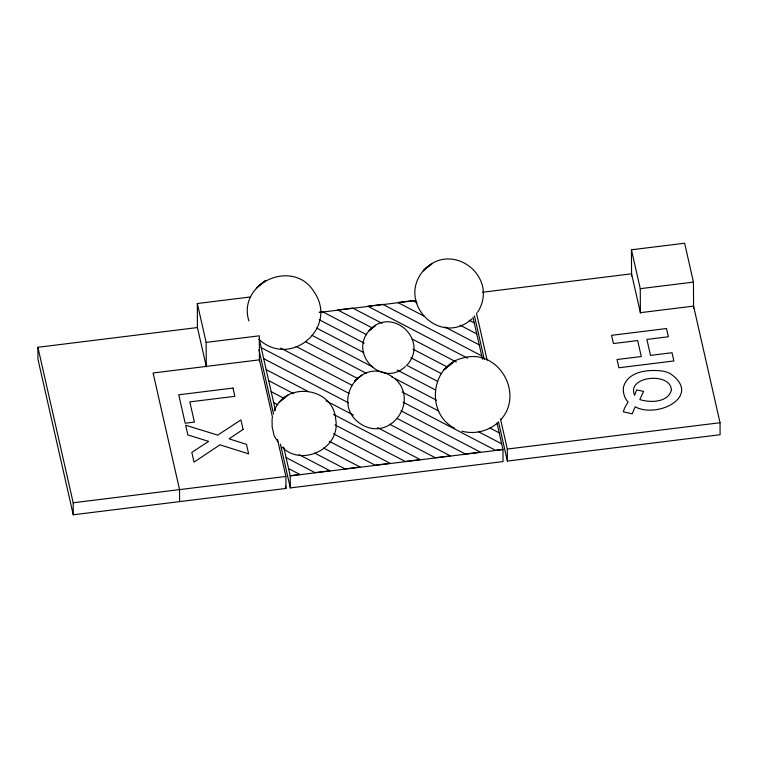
<?xml version="1.0" encoding="UTF-8"?>
<svg xmlns="http://www.w3.org/2000/svg" width="758" height="758" viewBox="0 0 758 758"><rect width="100%" height="100%" fill="white"/><g stroke="black" fill="none" stroke-linecap="round" stroke-linejoin="round"><path stroke-width="1.14" d="M274.169 410.969C285.273 380.668 333.672 386.997 335.747 419.657C340.835 448.196 302.11 467.478 282.014 447.078M477.606 312.296C500.062 276.85 451.503 239.215 423.248 270.814C396.235 302.802 440.19 347.391 472.007 318.862M407.548 364.427C429.161 339.385 391.052 305.36 369.061 330.753C348.547 354.005 382.297 388.162 405.388 366.559M500.886 419.629C524.773 393.127 497.646 347.534 462.731 358.079C430.686 365.337 425.371 413.423 454.459 428.137M446.595 367.639L443.942 369.809L453.663 361.86L448.357 366.19M497.703 422.784C488.067 431.321 474.366 434.505 461.925 431.198M197.44 327.93L197.317 303.532L250.5 296.946M631.575 275.988L631.442 249.799L684.626 243.214L693.447 282.09L693.579 308.279M319.175 312.23L322.652 311.803L366.758 334.78M277.523 439.498L285.908 476.45L285.974 488.455L73.251 514.786L37.966 359.292L37.9 347.287L197.44 327.541L206.261 366.408M319.601 312.419L415.971 300.49M482.429 292.266L631.566 273.809L640.387 312.684L693.57 306.099L720.034 422.718L720.1 434.722L507.377 461.054L498.47 421.789M206.261 366.796L206.138 342.398L259.321 335.822L259.454 361.376M640.387 313.073L640.264 288.675L693.447 282.09M290.248 475.673L299.912 474.48L288.646 468.615M502.971 449.342L495.448 450.271L403.114 402.185M73.251 514.786L73.194 502.781L285.908 476.45M502.971 449.579L503.037 461.584L290.314 487.915L290.257 475.91L502.971 449.579L496.983 422.955M507.377 461.054L507.32 449.049L720.034 422.718M469.126 320.217L474.281 322.899M417.089 302.812L412.902 300.632L397.855 302.499L423.949 316.086M460.021 325.173L476.773 333.899M444.823 326.954L479.264 344.89M481.766 355.89L382.818 304.356L367.772 306.223L467.468 358.136M382.051 323.344L352.735 308.08L337.689 309.946L372.187 327.901M412.409 339.158L456.392 362.068M412.949 349.135L447.438 367.099M410.874 357.748L441.327 373.609M319.137 319.668L364.228 343.156M406.165 364.996L437.622 381.378M316.645 328.072L363.764 352.603M397.268 370.056L434.959 389.688M312.031 335.358L372.69 366.948M391.516 376.754L436.485 400.177M489.82 427.948L499.228 432.856M305.502 341.659L366.36 373.353M402.043 391.933L438.768 411.054M478.639 431.823L501.73 443.847M296.084 346.444L357.994 378.687M280.668 348.111L351.778 385.149M400.935 410.741L480.411 452.138L465.365 453.995L397.315 418.558M261.197 347.666L349.154 393.468M263.699 358.667L348.623 402.896M389.517 424.186L450.328 455.861L435.281 457.718L377.522 427.635M266.191 369.658L308.203 391.535M326.054 400.84L353.361 415.052M268.683 380.649L293.772 393.715M333.492 414.399L420.245 459.585L405.198 461.442L335.055 424.906M271.184 391.649L283.748 398.187M273.676 402.64L277.873 404.829M333.492 433.794L390.162 463.309L375.115 465.166L329.294 441.298M323.543 448.006L360.078 467.032L345.032 468.889L314.674 453.076M299.107 454.667L329.995 470.756L314.949 472.613L286.154 457.614M259.065 339.48C291.157 368.871 339.044 326.745 313.689 291.29C292.967 258.156 237.093 282.942 248.87 320.966M392.388 376.878C359.728 353.853 328.441 405.378 362.419 425.039C391.299 441.128 419.127 400.897 395.24 378.877M277.845 441.753L274.178 435.803L272.131 426.801L272.094 418.274M631.442 249.799L640.264 288.675M476.441 312.988L487.138 360.135M500.498 419.022L507.32 449.049M474.423 315.849L484.315 359.444M472.916 317.128L482.514 359.188M259.208 338.873L275.419 410.343M283.719 447.116L290.257 475.91M258.942 349.703L273.581 414.2M280.384 444.15L290.314 487.915M272.548 417.563L259.444 359.832L153.088 372.993L179.551 489.611L179.618 501.616M285.453 486.143L285.974 488.455M197.317 303.532L206.138 342.398M37.9 347.287L73.194 502.781M623.408 387.49C622.915 392.663 624.365 398.263 628.107 402.005L624.611 407.918L623.322 411.831L632.191 413.811L635.157 406.781C657.29 418.909 703.102 396.14 670.044 373.486A24.768 18.116 -0.3 0 0 662.805 371.098C648.848 369.193 627.406 371.003 623.408 387.49M671.38 390.076C668.168 402.659 649.928 402.943 639.818 399.532L643.58 391.374L636.587 389.934L634.654 395.297C625.748 376.195 670.877 371.458 671.38 390.076M259.416 285.055L256.318 288.135L265.764 280.403L259.416 285.055M426.138 267.944L423.248 270.814L432.06 263.604L426.138 267.944M356.904 378.744L354.507 381.132L361.822 375.144L356.904 378.744M371.212 328.612L369.061 330.753L375.627 325.381L371.212 328.612M285.197 397.069L279.598 401.93L287.907 395.136L285.197 397.069M243.081 429.407L229.087 438.825L246.483 444.368L248.633 453.853L219.924 444.832L194.029 462.143L191.821 452.412L208.611 441.364L187.861 434.959L185.653 425.229L217.717 435.111L240.93 419.923L243.081 429.407M666.509 328.527L611.564 335.33L613.44 343.564L637.668 340.56L641.287 356.525L617.059 359.519L618.926 367.753L673.871 360.96L672.005 352.726L650.506 355.388L646.877 339.423L668.376 336.76L666.509 328.527M233 388.077L178.746 394.795L185.198 423.229L194.408 422.092L189.822 401.882L234.876 396.311L233 388.077"/></g></svg>
